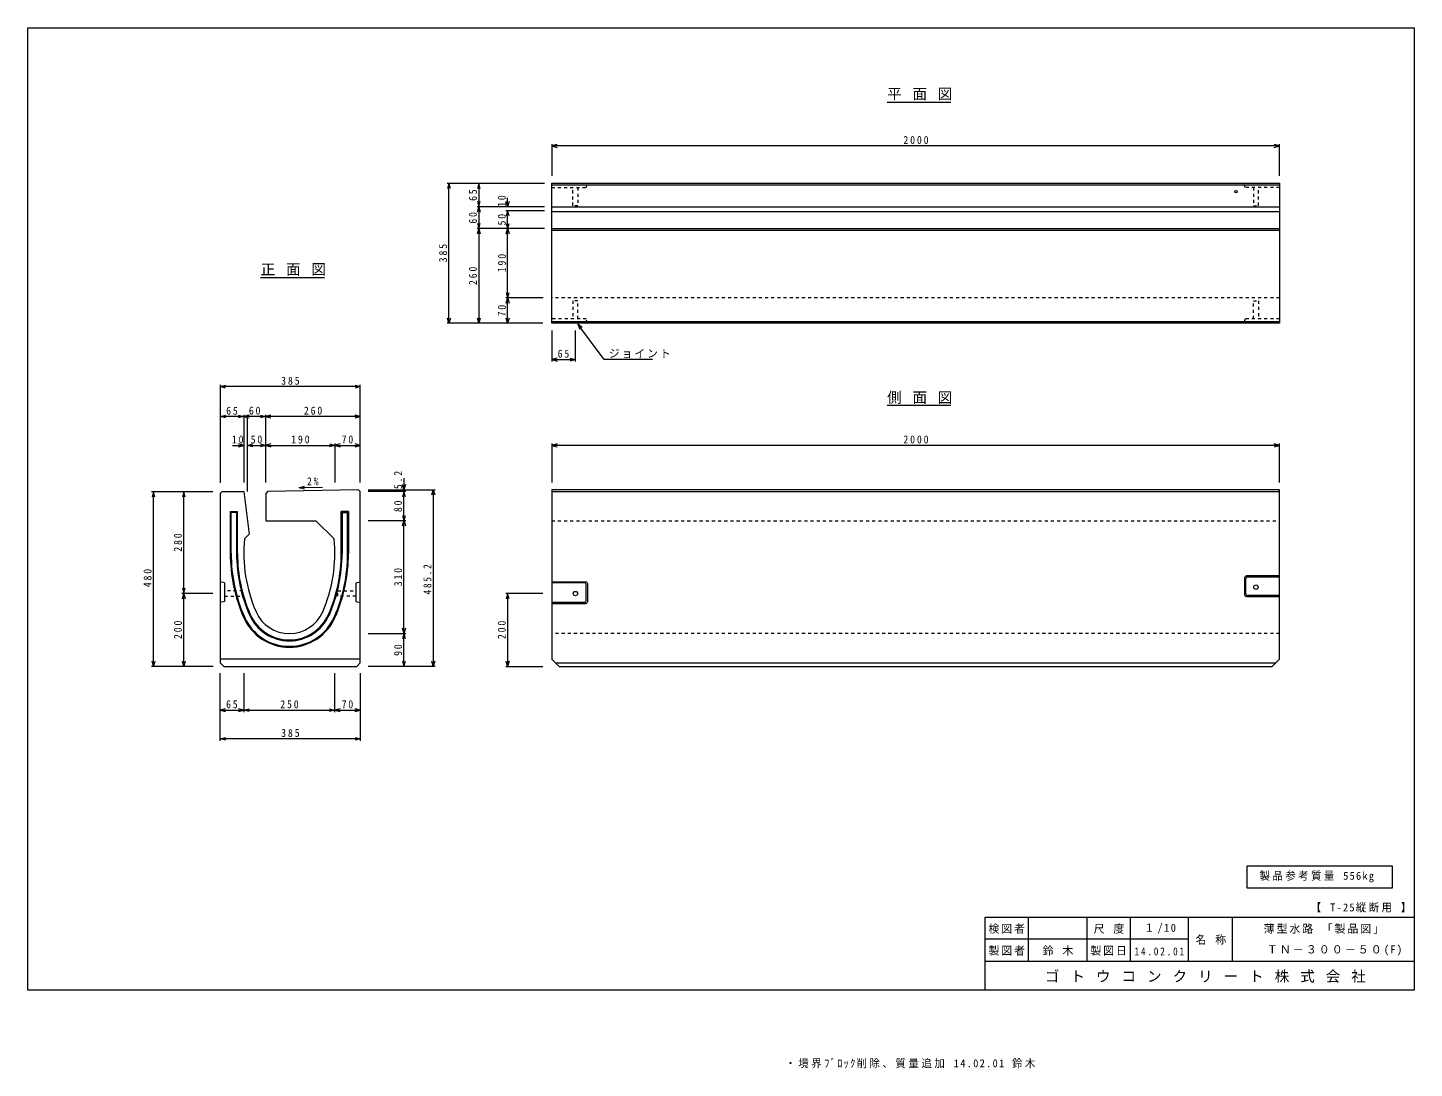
# Model space of a CAD drawing. Units: millimetres, scale not verified. Extents: x 250 to 4060, y -75 to 2784.
import ezdxf

# ---------------------------------------------------------------- set-up
doc = ezdxf.new("R2010")
doc.units = ezdxf.units.MM
doc.header["$LTSCALE"] = 10
doc.linetypes.add('USER1', pattern=[1.693334, 0.846667, -0.846667])
doc.layers.add('0-F', color=132, linetype='Continuous', lineweight=9)
doc.layers.add('0_3', color=132, linetype='Continuous', lineweight=9)
doc.styles.add('ＭＳ ゴシック', font='')
doc.styles.get('ＭＳ ゴシック').set_extended_font_data('MS Gothic')

msp = doc.modelspace()

# ---------------------------------------------------------------- linework, layer by layer
at = {"layer": '0-F', "color": 7, "lineweight": 13}
for p, q in [((250, 2783.78), (4060, 2783.78)), ((250, 140), (250, 2783.78)), ((4060, 2783.78), (4060, 140)), ((4060, 340), (2880, 340)), ((2880, 340), (2880, 140)), ((4060, 140), (250, 140))]:
    msp.add_line(p, q, dxfattribs=at)
at = {"layer": '0-F'}
for p, q in [((3600, 480.93), (3600, 420.93)), ((4000, 480.93), (3600, 480.93)), ((4000, 420.93), (4000, 480.93)), ((3600, 420.93), (4000, 420.93)), ((3000, 220), (3000, 340)), ((3160, 340), (3160, 220)), ((3280, 220), (3280, 340)), ((3440, 220), (3440, 340)), ((3560, 340), (3560, 220)), ((3440, 280), (2880, 280)), ((2880, 220), (4060, 220))]:
    msp.add_line(p, q, dxfattribs=at)
at = {"layer": '0_3'}
for p, q in [((2611.4, 2579.43), (2786.61, 2579.43)), ((1689.9, 2464.1), (1689.9, 2376.89)), ((1704.39, 2462.98), (1689.9, 2459.1)), ((3689.9, 2459.1), (1689.9, 2459.1)), ((1689.9, 2459.1), (1704.39, 2455.21)), ((3689.9, 2459.1), (3675.41, 2462.98)), ((3675.41, 2455.21), (3689.9, 2459.1)), ((3689.9, 2376.89), (3689.9, 2464.1)), ((1402.42, 2356.89), (1669.81, 2356.89)), ((1407.42, 2356.89), (1403.54, 2342.4)), ((1407.42, 1971.89), (1407.42, 2356.89)), ((1411.3, 2342.4), (1407.42, 2356.89)), ((1489.54, 2356.89), (1485.65, 2342.4)), ((1493.42, 2342.4), (1489.54, 2356.89)), ((1489.54, 2356.89), (1489.54, 1971.89)), ((1689.9, 2351.89), (3689.9, 2351.89)), ((3689.9, 2356.89), (3689.9, 1971.89)), ((1669.81, 2291.89), (1484.54, 2291.89)), ((1485.65, 2306.38), (1493.42, 2277.4)), ((1485.65, 2277.4), (1493.42, 2306.38)), ((1568.73, 2291.89), (1564.84, 2306.38)), ((1568.73, 2291.89), (1568.73, 2316.36)), ((1572.61, 2306.38), (1568.73, 2291.89)), ((1563.73, 2281.89), (1669.81, 2281.89)), ((1568.73, 2281.89), (1564.84, 2267.4)), ((1568.73, 1971.89), (1568.73, 2281.89)), ((1572.61, 2267.4), (1568.73, 2281.89)), ((3689.9, 2278.07), (1689.9, 2278.07)), ((1669.81, 2231.89), (1484.54, 2231.89)), ((1485.65, 2217.4), (1493.42, 2246.38)), ((1485.65, 2246.38), (1493.42, 2217.4)), ((1564.84, 2217.4), (1572.61, 2246.38)), ((1564.84, 2246.38), (1572.61, 2217.4)), ((3689.9, 2226.89), (1689.9, 2226.89)), ((890.03, 2097.62), (1065.24, 2097.62)), ((1666.1, 2041.89), (1563.73, 2041.89)), ((1564.84, 2056.38), (1572.61, 2027.4)), ((1564.84, 2027.4), (1572.61, 2056.38)), ((1407.42, 1971.89), (1403.54, 1986.38)), ((1411.3, 1986.38), (1407.42, 1971.89)), ((1489.54, 1971.89), (1485.65, 1986.38)), ((1493.42, 1986.38), (1489.54, 1971.89)), ((1568.73, 1971.89), (1564.84, 1986.38)), ((1572.61, 1986.38), (1568.73, 1971.89)), ((1665.17, 1971.89), (1402.42, 1971.89)), ((1689.9, 1976.89), (3689.9, 1976.89)), ((1689.9, 1952.09), (1689.9, 1867.14)), ((1754.9, 1867.14), (1754.9, 1952.09)), ((1833.93, 1872.14), (1761.45, 1969.37)), ((1761.45, 1969.37), (1767, 1955.43)), ((1773.22, 1960.07), (1761.45, 1969.37)), ((1704.39, 1876.03), (1689.9, 1872.14)), ((1689.9, 1872.14), (1754.9, 1872.14)), ((1689.9, 1872.14), (1704.39, 1868.26)), ((1740.41, 1876.03), (1754.9, 1872.14)), ((1754.9, 1872.14), (1740.41, 1868.26)), ((1966.58, 1872.14), (1833.93, 1872.14)), ((778.9, 1802.84), (778.9, 1534.06)), ((778.9, 1797.84), (793.39, 1801.72)), ((1163.9, 1797.84), (778.9, 1797.84)), ((793.39, 1793.96), (778.9, 1797.84)), ((1149.41, 1801.72), (1163.9, 1797.84)), ((1163.9, 1797.84), (1149.41, 1793.96)), ((1163.9, 1534.32), (1163.9, 1802.84)), ((778.9, 1715.72), (793.39, 1719.61)), ((1163.9, 1715.72), (778.9, 1715.72)), ((793.39, 1711.84), (778.9, 1715.72)), ((858.39, 1719.61), (829.41, 1711.84)), ((829.41, 1719.61), (858.39, 1711.84)), ((843.9, 1720.72), (843.9, 1534.32)), ((853.9, 1510.09), (853.9, 1720.72)), ((889.41, 1719.61), (918.39, 1711.84)), ((918.39, 1719.61), (889.41, 1711.84)), ((903.9, 1534.32), (903.9, 1720.72)), ((1163.9, 1715.72), (1149.41, 1719.61)), ((1149.41, 1711.84), (1163.9, 1715.72)), ((2786.61, 1745.77), (2611.4, 1745.77)), ((843.9, 1636.53), (829.41, 1640.42)), ((853.9, 1636.53), (868.39, 1640.42)), ((889.41, 1640.42), (918.39, 1632.65)), ((918.39, 1640.42), (889.41, 1632.65)), ((1108.39, 1640.42), (1079.41, 1632.65)), ((1079.41, 1640.42), (1108.39, 1632.65)), ((1093.9, 1641.53), (1093.9, 1534.75)), ((1163.9, 1636.53), (1149.41, 1640.42)), ((1689.9, 1641.53), (1689.9, 1534.32)), ((1704.39, 1640.42), (1689.9, 1636.53)), ((3689.9, 1636.53), (3675.41, 1640.42)), ((3689.9, 1534.32), (3689.9, 1641.53)), ((812.95, 1636.53), (843.9, 1636.53)), ((829.41, 1632.65), (843.9, 1636.53)), ((868.39, 1632.65), (853.9, 1636.53)), ((853.9, 1636.53), (1163.9, 1636.53)), ((1149.41, 1632.65), (1163.9, 1636.53)), ((3689.9, 1636.53), (1689.9, 1636.53)), ((1689.9, 1636.53), (1704.39, 1632.65)), ((3675.41, 1632.65), (3689.9, 1636.53)), ((996.32, 1519.84), (1010.73, 1524.01)), ((1283.93, 1514.72), (1280.05, 1529.21)), ((1283.93, 1546.17), (1283.93, 1514.72)), ((1287.81, 1529.21), (1283.93, 1514.72)), ((590.38, 1509.52), (758.9, 1509.52)), ((595.38, 1509.52), (591.5, 1495.04)), ((595.38, 1029.52), (595.38, 1509.52)), ((599.27, 1495.04), (595.38, 1509.52)), ((678.9, 1509.52), (675.02, 1495.04)), ((678.9, 1029.52), (678.9, 1509.52)), ((682.78, 1495.04), (678.9, 1509.52)), ((1060.32, 1521.12), (996.32, 1519.84)), ((1010.88, 1516.25), (996.32, 1519.84)), ((1185.34, 1514.72), (1369.42, 1514.72)), ((1288.93, 1509.52), (1185.34, 1509.52)), ((1283.93, 1509.52), (1280.05, 1495.04)), ((1283.93, 1029.52), (1283.93, 1509.52)), ((1287.81, 1495.04), (1283.93, 1509.52)), ((1360.53, 1500.24), (1364.42, 1514.72)), ((1364.42, 1514.72), (1364.42, 1029.52)), ((1364.42, 1514.72), (1368.3, 1500.24)), ((1689.9, 1509.72), (3689.9, 1509.72)), ((808.9, 1452.02), (806.4, 1454.52)), ((806.4, 1454.52), (826.4, 1454.52)), ((806.4, 1454.52), (806.4, 1339.42)), ((823.9, 1452.02), (808.9, 1452.02)), ((808.9, 1339.42), (808.9, 1452.02)), ((826.4, 1454.52), (823.9, 1452.02)), ((823.9, 1452.02), (823.9, 1339.42)), ((826.4, 1339.42), (826.4, 1454.52)), ((1111.4, 1339.42), (1111.4, 1454.52)), ((1111.4, 1454.52), (1113.9, 1452.02)), ((1131.4, 1454.52), (1111.4, 1454.52)), ((1113.9, 1452.02), (1128.9, 1452.02)), ((1113.9, 1452.02), (1113.9, 1339.42)), ((1128.9, 1452.02), (1131.4, 1454.52)), ((1128.9, 1339.42), (1128.9, 1452.02)), ((1131.4, 1454.52), (1131.4, 1339.42)), ((1288.93, 1429.52), (1185.34, 1429.52)), ((1280.05, 1444.01), (1287.81, 1415.04)), ((1280.05, 1415.04), (1287.81, 1444.01)), ((790.9, 1259.02), (778.9, 1262.02)), ((790.9, 1259.02), (790.9, 1208.02)), ((1151.9, 1259.02), (1163.9, 1262.02)), ((1151.9, 1259.02), (1151.9, 1208.02)), ((1689.9, 1262.02), (1782.9, 1262.02)), ((1779.9, 1259.02), (1689.9, 1259.02)), ((3593.9, 1273.02), (3593.9, 1226.02)), ((3596.9, 1229.02), (3596.9, 1270.02)), ((3689.9, 1278.02), (3598.9, 1278.02)), ((3601.9, 1275.02), (3689.9, 1275.02)), ((758.9, 1229.52), (673.9, 1229.52)), ((675.02, 1215.04), (682.78, 1244.01)), ((675.02, 1244.01), (682.78, 1215.04)), ((1665.17, 1229.52), (1563.73, 1229.52)), ((1568.73, 1229.52), (1564.84, 1215.04)), ((1568.73, 1229.52), (1568.73, 1029.52)), ((1572.61, 1215.04), (1568.73, 1229.52)), ((1784.9, 1210.02), (1784.9, 1254.02)), ((1787.9, 1257.02), (1787.9, 1207.02)), ((3598.9, 1221.02), (3689.9, 1221.02)), ((3689.9, 1224.02), (3601.9, 1224.02)), ((790.9, 1208.02), (778.9, 1205.02)), ((1151.9, 1208.02), (1163.9, 1205.02)), ((1779.9, 1205.02), (1689.9, 1205.02)), ((1689.9, 1202.02), (1782.9, 1202.02)), ((1185.34, 1119.52), (1288.93, 1119.52)), ((1287.81, 1134.01), (1280.05, 1105.04)), ((1287.81, 1105.04), (1280.05, 1134.01)), ((759.95, 1029.52), (590.39, 1029.52)), ((595.38, 1029.52), (591.5, 1044.01)), ((599.27, 1044.01), (595.38, 1029.52)), ((678.9, 1029.52), (675.02, 1044.01)), ((682.78, 1044.01), (678.9, 1029.52)), ((1163.9, 1049.52), (778.9, 1049.52)), ((1369.42, 1029.52), (1185.34, 1029.52)), ((1280.05, 1044.01), (1283.93, 1029.52)), ((1283.93, 1029.52), (1287.81, 1044.01)), ((1364.42, 1029.52), (1360.53, 1044.01)), ((1368.3, 1044.01), (1364.42, 1029.52)), ((1563.73, 1029.52), (1665.17, 1029.52)), ((1568.73, 1029.52), (1564.84, 1044.01)), ((1572.61, 1044.01), (1568.73, 1029.52)), ((1699.9, 1039.52), (3679.9, 1039.52)), ((778.9, 825.28), (778.9, 1010.37)), ((843.9, 1010.37), (843.9, 904.08)), ((1093.9, 904.08), (1093.9, 1010.37)), ((1163.9, 1010.37), (1163.9, 825.28)), ((793.39, 912.96), (778.9, 909.08)), ((778.9, 909.08), (793.39, 905.2)), ((778.9, 909.08), (1163.9, 909.08)), ((858.39, 905.2), (829.41, 912.96)), ((829.41, 905.2), (858.39, 912.96)), ((1108.39, 912.96), (1079.41, 905.2)), ((1079.41, 912.96), (1108.39, 905.2)), ((1163.9, 909.08), (1149.41, 912.96)), ((1149.41, 905.2), (1163.9, 909.08)), ((778.9, 830.28), (793.39, 834.16)), ((1163.9, 830.28), (778.9, 830.28)), ((793.39, 826.4), (778.9, 830.28)), ((1149.41, 834.16), (1163.9, 830.28)), ((1163.9, 830.28), (1149.41, 826.4))]:
    msp.add_line(p, q, dxfattribs=at)
at = {"layer": '0_3', "color": 7, "lineweight": 13}
for p, q in [((1689.9, 1971.89), (1689.9, 2356.89)), ((1689.9, 2356.89), (3689.9, 2356.89)), ((1689.9, 2291.89), (3689.9, 2291.89)), ((1689.9, 2231.89), (3689.9, 2231.89)), ((3689.9, 1971.89), (1689.9, 1971.89)), ((778.9, 1504.52), (783.9, 1509.52)), ((778.9, 1504.52), (778.9, 1039.52)), ((783.9, 1509.52), (843.9, 1509.52)), ((843.9, 1509.52), (858.57, 1392.18)), ((908.9, 1509.62), (903.9, 1504.52)), ((903.9, 1504.52), (903.9, 1429.52)), ((1158.9, 1514.62), (908.9, 1509.62)), ((1163.9, 1509.72), (1158.9, 1514.62)), ((1163.9, 1039.52), (1163.9, 1509.72)), ((3689.9, 1514.72), (1689.9, 1514.72)), ((1689.9, 1514.72), (1689.9, 1049.52)), ((3689.9, 1049.52), (3689.9, 1514.72)), ((903.9, 1429.52), (1041.88, 1429.52)), ((1041.88, 1429.52), (1091.88, 1379.52)), ((858.57, 1392.18), (845.91, 1379.52)), ((778.9, 1039.52), (788.9, 1029.52)), ((788.9, 1029.52), (1153.9, 1029.52)), ((1153.9, 1029.52), (1163.9, 1039.52)), ((1689.9, 1049.52), (1709.9, 1029.52)), ((1709.9, 1029.52), (3669.9, 1029.52)), ((3669.9, 1029.52), (3689.9, 1049.52))]:
    msp.add_line(p, q, dxfattribs=at)
at = {"layer": '0_3', "linetype": 'USER1'}
for p, q in [((1689.9, 2344.89), (1784.9, 2344.89)), ((1747.9, 2294.89), (1747.9, 2344.89)), ((1761.9, 2344.89), (1761.9, 2294.89)), ((1784.9, 2344.89), (1787.9, 2356.89)), ((3594.9, 2344.89), (3591.9, 2356.89)), ((3689.9, 2344.89), (3594.9, 2344.89)), ((3617.9, 2344.89), (3617.9, 2294.89)), ((3631.9, 2294.89), (3631.9, 2344.89)), ((1761.9, 2294.89), (1747.9, 2294.89)), ((3617.9, 2294.89), (3631.9, 2294.89)), ((3689.9, 2041.89), (1689.9, 2041.89)), ((1761.9, 2033.89), (1747.9, 2033.89)), ((1747.9, 2033.89), (1747.9, 1983.89)), ((1761.9, 1983.89), (1761.9, 2033.89)), ((3617.9, 1983.89), (3617.9, 2033.89)), ((3617.9, 2033.89), (3631.9, 2033.89)), ((3631.9, 2033.89), (3631.9, 1983.89)), ((1784.9, 1983.89), (1689.9, 1983.89)), ((1787.9, 1971.89), (1784.9, 1983.89)), ((3594.9, 1983.89), (3591.9, 1971.89)), ((3689.9, 1983.89), (3594.9, 1983.89)), ((1689.9, 1429.52), (3689.9, 1429.52)), ((840.9, 1236.52), (790.9, 1236.52)), ((790.9, 1222.52), (840.9, 1222.52)), ((840.9, 1222.52), (840.9, 1236.52)), ((1101.9, 1222.52), (1101.9, 1236.52)), ((1101.9, 1236.52), (1151.9, 1236.52)), ((1151.9, 1222.52), (1101.9, 1222.52)), ((3689.9, 1119.56), (1689.9, 1119.56))]:
    msp.add_line(p, q, dxfattribs=at)
at = {"layer": '0_3'}
for centre, radius in [((3569.9, 2333.39), 3.5), ((1754.9, 1229.52), 6), ((3624.9, 1247.02), 6)]:
    msp.add_circle(centre, radius, dxfattribs=at)
at = {"layer": '0_3', "color": 7, "lineweight": 13}
for centre, radius, start, end in [((1243.9, 1339.42), 400, 174.24597, 203.59746), ((693.9, 1339.42), 400, 336.40248, 5.75397), ((968.9, 1219.52), 100, 203.72006, 336.27988)]:
    msp.add_arc(centre, radius, start, end, dxfattribs=at)
at = {"layer": '0_3'}
for centre, radius, start, end in [((1243.9, 1339.42), 437.5, 180, 203.59744), ((1243.9, 1339.42), 435, 180, 203.59744), ((1243.9, 1339.42), 420, 180, 203.59744), ((1243.9, 1339.42), 417.5, 180, 203.59744), ((693.9, 1339.42), 417.5, 336.40248, 359.99995), ((693.9, 1339.42), 420, 336.40248, 359.99995), ((693.9, 1339.42), 435, 336.40248, 359.99995), ((693.9, 1339.42), 437.5, 336.40248, 359.99995), ((1779.9, 1254.02), 5, 0, 90), ((1782.9, 1257.02), 5, 0, 90), ((3598.9, 1273.02), 5, 90, 180), ((3601.9, 1270.02), 5, 90, 180), ((3598.9, 1226.02), 5, 180, 270), ((3601.9, 1229.02), 5, 180, 270), ((1779.9, 1210.02), 5, 270, 0), ((1782.9, 1207.02), 5, 270, 0), ((968.9, 1219.52), 137.5, 203.72006, 336.27988), ((968.9, 1219.52), 135, 203.72006, 336.27988), ((968.9, 1219.52), 120, 203.72006, 336.27988), ((968.9, 1219.52), 117.5, 203.72006, 336.27988)]:
    msp.add_arc(centre, radius, start, end, dxfattribs=at)

# ---------------------------------------------------------------- texts
at = {"layer": '0-F', "char_height": 21.99, "attachment_point": 7, "style": 'ＭＳ ゴシック'}
for s, insert in [('\\T1.24;\\W0.95;製品参考質量\\~556kg\\~', (3635, 435.93)), ('\\T1.17;検図者', (2890, 295)), ('\\T1.21;尺\\~度', (3178.75, 295)), ('\\T1.29;\\W0.95;１/10', (3317.5, 295)), ('\\T1.18;薄型水路\\~「製品図」', (3646.25, 295)), ('\\T1.21;名\\~称', (3458.75, 265)), ('\\T1.17;製図者', (2890, 235)), ('\\T1.21;鈴\\~木', (3038.75, 235)), ('\\T1.17;製図日', (3170, 235)), ('\\T1.39;\\W0.85;14.02.01', (3291.25, 235)), ('\\T1.19;ＴＮ－３００－５０(F)', (3655, 235)), ('\\T1.25;\\W0.95;・境界ﾌﾞﾛｯｸ削除、質量追加\\~14.02.01\\~鈴木', (2331.7, -74.57))]:
    msp.add_mtext(s, dxfattribs=dict(at, insert=insert))
at = {"layer": '0-F', "color": 7, "insert": (3045, 160), "char_height": 29.33, "attachment_point": 7, "style": 'ＭＳ ゴシック'}
msp.add_mtext('\\T1.17;ゴ\\~ト\\~ウ\\~コ\\~ン\\~ク\\~リ\\~ー\\~ト\\~株\\~式\\~会\\~社', dxfattribs=at)
at = {"layer": '0_3', "color": 7, "char_height": 29.33, "attachment_point": 7, "style": 'ＭＳ ゴシック'}
for s, insert in [('\\T1.16;平\\~面\\~図', (2611.61, 2583.99)), ('\\T1.16;正\\~面\\~図', (890.24, 2102.17)), ('\\T1.16;側\\~面\\~図', (2611.61, 1750.32))]:
    msp.add_mtext(s, dxfattribs=dict(at, insert=insert))
at = {"layer": '0_3', "char_height": 21.99, "attachment_point": 7, "style": 'ＭＳ ゴシック'}
for s, insert in [('\\T1.38;\\W0.9;2000', (2656.15, 2464.1)), ('\\T1.36;\\W0.9;65', (1706.15, 1877.14)), ('\\T1.17;ジョイント', (1846.58, 1876.15)), ('\\T1.38;\\W0.9;385', (946.4, 1802.84)), ('\\T1.36;\\W0.9;60', (857.65, 1720.72)), ('\\T1.37;\\W0.9;260', (1008.9, 1720.72)), ('\\T1.36;\\W0.9;10', (811.28, 1641.53)), ('\\T1.36;\\W0.9;50', (862.65, 1641.53)), ('\\T1.38;\\W0.9;190', (973.9, 1641.53)), ('\\T1.36;\\W0.9;70', (1112.65, 1641.53)), ('\\T1.38;\\W0.9;2000', (2656.15, 1641.53)), ('\\T1.36;\\W0.9;2%', (1017.46, 1526.43)), ('\\T1.36;\\W0.9;65', (795.15, 914.08)), ('\\T1.38;\\W0.9;250', (943.9, 914.08)), ('\\T1.36;\\W0.9;70', (1112.65, 914.08)), ('\\T1.38;\\W0.9;385', (946.4, 835.28)), ('\\T1.24;\\W0.95;【\\~T-25縦断用\\~】', (3775.95, 353.55))]:
    msp.add_mtext(s, dxfattribs=dict(at, insert=insert))
for s, insert, rotation in [('\\T1.36;\\W0.9;65', (1484.54, 2308.14), 90), ('\\T1.36;\\W0.9;10', (1563.73, 2291.76), 90), ('\\T1.36;\\W0.9;60', (1484.54, 2245.64), 90), ('\\T1.36;\\W0.9;50', (1563.73, 2240.64), 90), ('\\T1.38;\\W0.9;385', (1402.42, 2139.39), 90), ('\\T1.38;\\W0.9;190', (1563.73, 2111.89), 89.026), ('\\T1.38;\\W0.9;260', (1484.54, 2076.89), 90), ('\\T1.36;\\W0.9;70', (1563.73, 1990.64), 89.026), ('\\T1.36;\\W0.9;65', (795.15, 1720.72), 359.026), ('\\T1.37;\\W0.9;5.2', (1278.93, 1516.34), 90), ('\\T1.36;\\W0.9;80', (1278.93, 1453.27), 90), ('\\T1.37;\\W0.9;280', (673.9, 1344.52), 90), ('\\T1.37;\\W0.9;480', (590.39, 1246.92), 90), ('\\T1.37;\\W0.9;310', (1278.93, 1249.52), 90), ('\\T1.38;\\W0.85;485.2', (1359.42, 1227.02), 90), ('\\T1.38;\\W0.9;200', (673.9, 1104.52), 90), ('\\T1.37;\\W0.9;200', (1563.73, 1104.52), 90), ('\\T1.36;\\W0.9;90', (1278.93, 1058.27), 90)]:
    msp.add_mtext(s, dxfattribs=dict(at, insert=insert, rotation=rotation))

doc.saveas('drawing.dxf')
